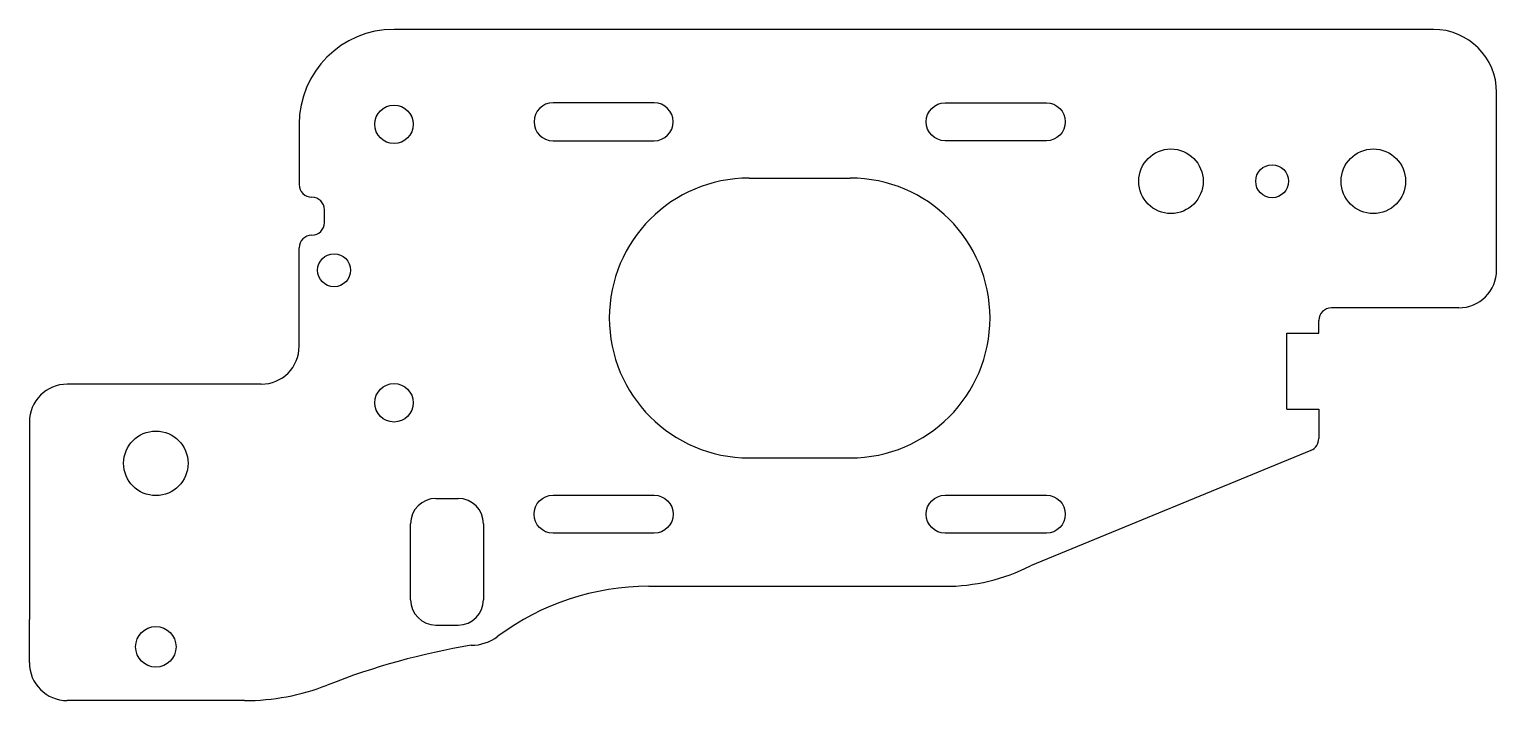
# Model space of a CAD drawing. Header units: millimetres. Extents: x -78 to 38, y 317 to 370.
import ezdxf

# ---------------------------------------------------------------- set-up
doc = ezdxf.new("R2010")
doc.units = ezdxf.units.MM
doc.layers.get('0').update_dxf_attribs({"linetype": 'CONTINUOUS'})

msp = doc.modelspace()

# ---------------------------------------------------------------- linework, layer by layer
for p, q in [((33, 370.03), (-49.17, 370.03)), ((38, 351.03), (38, 365.03)), ((-56.67, 362.53), (-56.67, 357.77)), ((-21.1, 358.28), (-13.1, 358.28)), ((-54.67, 354.77), (-54.67, 355.77)), ((-56.67, 345), (-56.67, 352.77)), ((35, 348.03), (24.94, 348.03)), ((23.94, 346.03), (23.94, 347.03)), ((21.4, 340.03), (21.4, 346.03)), ((21.4, 346.03), (23.94, 346.03)), ((-59.67, 342), (-75, 342)), ((21.4, 340.03), (23.94, 340.03)), ((23.94, 340.03), (23.94, 337.7)), ((-78, 339), (-78, 323.4)), ((23.32, 336.77), (1.14, 327.65)), ((-21.1, 336.18), (-13.1, 336.18)), ((-45.86, 332.97), (-44.1, 332.97)), ((-47.86, 324.97), (-47.86, 330.97)), ((-42.1, 330.97), (-42.1, 324.97)), ((-29.03, 326.03), (-5.64, 326.03)), ((-78, 320), (-78, 323.4)), ((-45.86, 322.97), (-44.1, 322.97)), ((-60.98, 317), (-75, 317))]:
    msp.add_line(p, q)
for points in [[(-28.6, 364.23), (-36.6, 364.23, 1), (-36.6, 361.23), (-28.6, 361.23, 1)], [(-5.6, 364.23), (2.4, 364.23, -1), (2.4, 361.23), (-5.6, 361.23, -1)], [(-36.6, 333.23), (-28.6, 333.23, -1), (-28.6, 330.23), (-36.6, 330.23, -1)], [(-5.6, 333.23), (2.4, 333.23, -1), (2.4, 330.23), (-5.6, 330.23, -1)]]:
    msp.add_lwpolyline(points, format="xyb", close=True)
for centre, radius in [((-49.17, 362.53), 1.52), ((12.25, 358.03), 2.55), ((28.25, 358.03), 2.55), ((20.25, 358.03), 1.3), ((-53.91, 351), 1.3), ((-49.17, 340.53), 1.52), ((-68, 335.75), 2.55), ((-68, 321.25), 1.6)]:
    msp.add_circle(centre, radius)
for centre, radius, start, end in [((-49.17, 362.53), 7.5, 90, 180), ((33, 365.03), 5, 0, 90), ((-55.67, 357.77), 1, 180, 270), ((-21.1, 347.23), 11.05, 90, 270), ((-13.1, 347.23), 11.05, -90, 90), ((-55.67, 355.77), 1, 0, 90), ((-55.67, 354.77), 1, 270, 360), ((-55.67, 352.77), 1, 90, 180), ((35, 351.03), 3, -90, 0), ((24.94, 347.03), 1, 90, 180), ((-59.67, 345), 3, -90, 0), ((-75, 339), 3, 90, 180), ((22.94, 337.7), 1, 292.4634, 360), ((-45.86, 330.97), 2, 90, 180), ((-44.1, 330.97), 2, 0, 90), ((-5.64, 341.03), 15, 270, 296.9065), ((-29.03, 306.03), 20, 90, 126.6135), ((-45.86, 324.97), 2, 180, 270), ((-44.1, 324.97), 2, -90, 0), ((-33.41, 264.27), 57.92, 99.5955, 111.2981), ((-43.1, 324.97), 3.6, 270.5716, 306.6135), ((-75, 320), 3, 180, 270), ((-60.98, 334.97), 17.97, 270, 291.2981)]:
    msp.add_arc(centre, radius, start, end)

doc.saveas('drawing.dxf')
